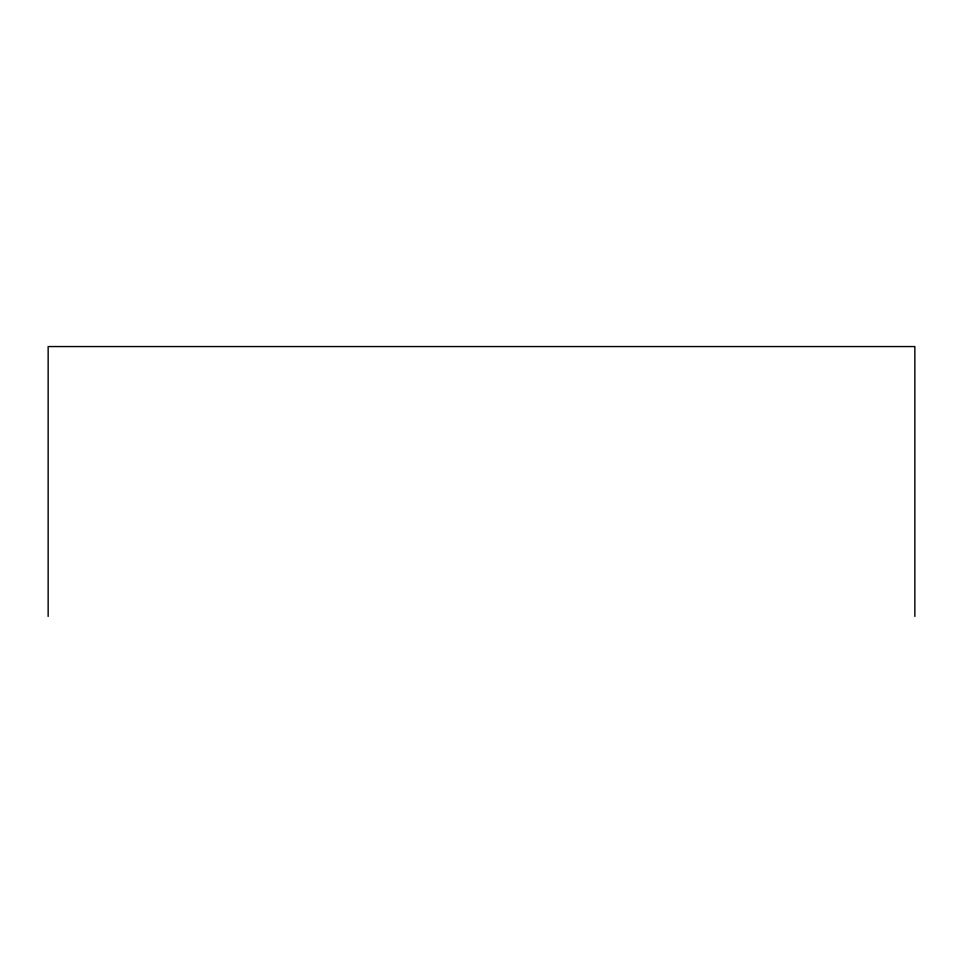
<?xml version="1.0" encoding="UTF-8"?>
<svg xmlns="http://www.w3.org/2000/svg" width="963" height="963" viewBox="0 0 963 963"><rect width="100%" height="100%" fill="white"/><g stroke="black" fill="none" stroke-linecap="round" stroke-linejoin="round"><path stroke-width="1.44" d="M914.85 616.44L914.85 346.56L48.15 346.56L48.15 616.44"/></g></svg>
